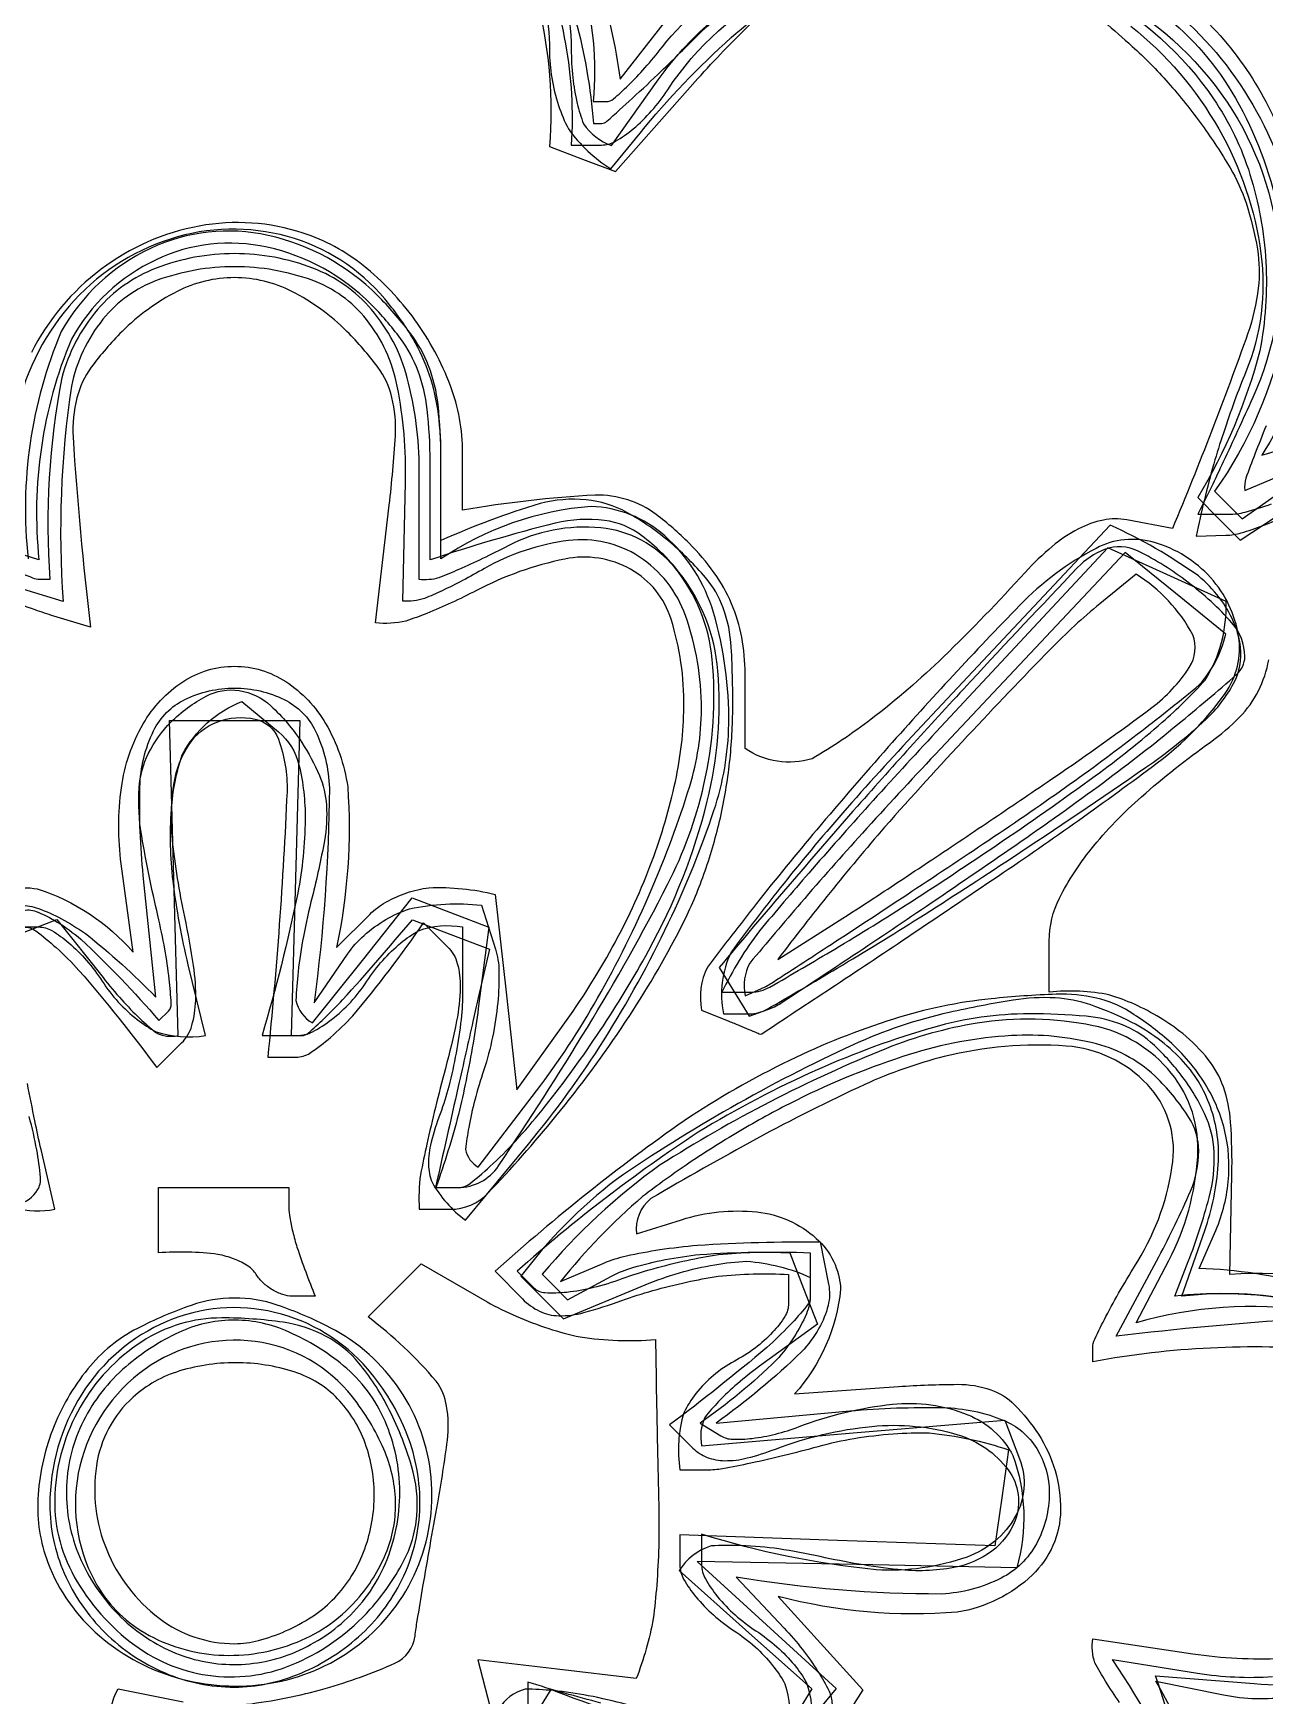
# Model space of a CAD drawing. Extents: x 0 to 564, y 0 to 802.
# Drawn here: x 155.2 to 211.9, y 464.6 to 541.1 of the extents above; entities that cross this region are included whole.
import ezdxf

# ---------------------------------------------------------------- set-up
doc = ezdxf.new("R2010")
doc.units = 0

msp = doc.modelspace()

# ---------------------------------------------------------------- linework, layer by layer
at = {"color": 7}
for points in [[(175.821928, 548.241069, -0.193488), (178.996262, 540.372437, 0.040575), (179.102125, 539.08907, 0.038746), (179.41408, 537.819038, 0.041284), (179.870297, 536.742482, 0.099001), (181.826721, 534.898926), (183.163361, 536.544678), (183.163361, 536.544678, -0.039499), (187.361746, 540.95234, -0.081165), (191.36697, 543.512665, -0.092713)], [(203.198496, 542.740923, -0.018578), (205.818375, 540.545166, -0.028852), (207.462154, 538.878141, -0.023162), (209.035498, 536.909973, -0.023733), (210.322011, 534.948893, -0.053641), (211.054871, 533.33374, -0.039174), (211.576608, 531.206075, -0.070451), (211.615158, 529.412842, -0.051755), (211.14458, 527.333803, -0.013021), (207.669846, 518.340454), (205.564911, 518.742798), (205.564911, 518.742798, 0.098917), (204.49132, 518.733937, 0.068231), (203.342421, 518.325333, 0.055539), (202.136311, 517.519673, 0.033222), (200.892639, 516.322632, -0.015638), (197.128075, 512.435231, -0.029041), (193.805973, 509.567566, -0.032008), (191.084494, 507.745175, -0.226893), (188, 508.213989), (188, 511.652435), (188, 511.652435, 0.046404), (187.842608, 513.344686, 0.05485), (187.37541, 514.881802, 0.053666), (186.574607, 516.307113, 0.041594), (185.423981, 517.666931, 0.03457), (183.904248, 518.989892, 0.085632), (182.596645, 519.664551, 0.081126), (181.09524, 519.881619, 0.028761), (175, 519.190308), (174.996262, 521.845154), (174.996262, 521.845154, 0.089768), (174.435473, 524.918861, 0.06721), (172.801031, 527.95575, 0.067147), (170.417718, 530.453057, 0.089205), (167.663147, 531.946167, 0.126108), (162.879407, 532.271407, 0.116275), (158.36405, 530.284592, 0.114121), (155.151361, 526.451012, 0.118107)], [(178.474475, 542.424789, -0.080267), (179, 535.937256), (180.514313, 535.35614), (182.028625, 534.775024), (185.831635, 539.060486), (185.831635, 539.060486, -0.01977), (188.238114, 541.565438, -0.07996)], [(205.756565, 541.477344, -0.094209), (209.802126, 536.742096, -0.097124), (211.743705, 530.989533, -0.130576), (211.045792, 525.55896, 0.009509), (210.530036, 524.223181, 0.007179), (210.012718, 522.737625, 0.007264), (209.566846, 521.327346, 0.016644), (208.766846, 518), (210.133423, 518.0354), (210.133423, 518.0354, 0.064455), (210.825574, 518.143347, 0.019662), (211.832943, 518.48027, 0.019328), (212.942573, 518.950371, 0.019984)], [(154.795853, 500, -0.161289), (155.352718, 499.815569, -0.023452), (156.288347, 499.048782, -0.024537), (157.34139, 498.001817, -0.018796), (160.923599, 493.52359), (162.063705, 494.663696), (162.063705, 494.663696, 0.126676), (162.532916, 495.458342, 0.064089), (162.711704, 496.614956, 0.043024), (162.614094, 498.222851, 0.015877), (162.210739, 500.460052, -0.026203), (161.643313, 504.02741, -0.067247), (161.718782, 506.633904, -0.104742), (162.408828, 508.402707, -0.157202), (163.688782, 509.434082, -0.145311), (165.451127, 509.571476, -0.257698), (166.52071, 508.642387, -0.09458), (166.916553, 506.228744, -0.014573), (166.025513, 494), (167.324692, 494), (167.324692, 494, 0.147356), (167.97166, 494.194901, 0.031709), (168.915016, 494.909977, 0.030526), (169.942014, 495.911898, 0.025026), (173.204453, 500.195557), (174.308075, 499.091919), (174.308075, 499.091919, -0.131709), (174.753652, 498.319959, -0.070061), (174.888529, 497.217007, -0.045286), (174.719972, 495.672754, -0.01553), (174.205841, 493.479797, 0.005014), (173.74408, 491.681241, 0.006308), (173.354218, 490.00613, 0.005119), (173.05992, 488.596456, 0.048933), (173, 487), (174.433044, 487), (174.433044, 487, 0.205068), (176.159839, 487.739312, 0.019144), (179.29303, 491.286839, 0.024467), (182.48564, 495.608571, 0.028781), (185.057373, 500, 0.030489), (186.051113, 502.278399, 0.028456), (186.786835, 504.713383, 0.028065), (187.249632, 507.250699, 0.027706), (187.427963, 509.834839, 0.017548), (187.362073, 512.886558, 0.072724), (186.993425, 514.687836, 0.091326), (186.169662, 516.096328, 0.037196), (184.593491, 517.671509, 0.051907), (182.556013, 519.086389, 0.102207), (180.680172, 519.665726, 0.089964), (178.569447, 519.488849, 0.033728), (174, 517.786011), (174, 521.816284), (174, 521.816284, 0.03695), (173.849698, 523.847354, 0.050442), (173.39856, 525.625031, 0.05049), (172.601008, 527.275131, 0.037114), (171.411102, 528.923279, 0.151904), (166.936911, 531.789754, 0.145988), (161.548056, 531.673111, 0.13814), (156.887295, 528.57865, 0.131932), (154.425171, 523.45282, 0.022744)], [(218.065692, 482.4492, 0.142118), (210.308228, 484), (210.404114, 488.58786), (210.404114, 488.58786, 0.022541), (210.345449, 491.013814, 0.066607), (210.011265, 492.643398, 0.084701), (209.317234, 493.900978, 0.054236), (208.139221, 495.08786, 0.034407), (207.096559, 495.819693, 0.030114), (205.916958, 496.438305, 0.031314), (204.780044, 496.866473, 0.07453), (202, 497), (202, 499.353973), (202, 499.353973, -0.117474), (202.470772, 501.330056, -0.053151), (203.924799, 503.578926, -0.042501), (206.247779, 505.998154, -0.024813), (209.398376, 508.5, 0.043133), (210.764514, 509.66884, 0.077419), (211.622862, 510.865257, 0.073962), (212.100032, 512.304469, 0.036293)], [(218.768769, 481.520466, 0.120388), (208.892609, 484.27774), (209.607559, 485.888885), (209.607559, 485.888885, 0.079632), (210.236436, 488.26513, 0.085672), (210.066032, 490.656578, 0.083589), (209.09431, 492.899351, 0.071318), (207.396927, 494.842316, 0.03835), (205.681624, 496.102732, 0.083053), (204.173517, 496.724972, 0.065316), (202.322951, 496.90158, 0.016887), (199.327301, 496.694336, 0.051003), (194.823551, 495.759018, 0.036407), (190.037149, 493.850235, 0.033715), (185.189416, 491.076839, 0.029069), (176.5, 484.15567), (177.750656, 482.877167), (177.750656, 482.877167, 0.086925), (178.541917, 482.308704, 0.108561), (179.419886, 482.100079, 0.071253), (180.576898, 482.245753, 0.019868), (182.321655, 482.799347, -0.018074), (183.752624, 483.259046, -0.014936), (185.306726, 483.647312, -0.015197), (186.754846, 483.917653, -0.038561), (190, 484), (190, 482.668976), (190, 482.668976, -0.140753), (189.826361, 482.064376, -0.048383), (189.265625, 481.335918, -0.043484), (188.456637, 480.61024, -0.038234), (187.5, 480, 0.052012), (186.543757, 479.352343, 0.050947), (185.734375, 478.517204, 0.055401), (185.181343, 477.629675, 0.112104), (185, 475), (186.25, 475.005585), (186.25, 475.005585, 0.043134), (186.961297, 475.070244, 0.007751), (188.268599, 475.324879, 0.008313), (189.794543, 475.673323, 0.007431), (191.366501, 476.084747, -0.026959), (193.026442, 476.450615, -0.022621), (194.816433, 476.66246, -0.023222), (196.47217, 476.705736, -0.056459), (200.129837, 475.929321), (199.814926, 473.714661), (199.5, 471.5), (192.25, 471.754456), (185, 472.008942), (185, 470.619476), (185, 470.619476, 0.130251), (185.171443, 469.972516, 0.043067), (185.734375, 469.156994, 0.039472), (186.543326, 468.32132, 0.03569), (187.5, 467.591949, -0.037854), (188.456605, 466.856072, -0.040798), (189.265625, 466.001221, -0.044544), (189.826638, 465.158383, -0.125211), (190, 463)], [(152.704583, 487.84389, 0.204316), (156.233154, 487), (155.59668, 489.75), (155.59668, 489.75), (155.59668, 489.75, -0.006458), (155.309372, 491.06871, -0.002968), (154.967464, 492.793755, -0.00294)], [(165.043868, 464.209677, 0.039311), (168.67481, 464.939125, 0.035434), (171.878564, 466.100162, 0.263052), (172.808655, 467.355042, -0.010132), (172.910522, 468.059196, -0.001179), (173.174017, 469.629116, -0.001417), (173.497104, 471.494701, -0.001158), (173.853027, 473.48877, 0.013387), (174.295403, 476.373326, 0.073664), (174.261417, 477.942242, 0.115883), (173.778129, 479.087057, 0.0566), (170.643646, 482.04364), (171.865204, 483.265198), (173.086761, 484.486755), (176.12442, 482.743378), (176.12442, 482.743378, 0.028839), (177.460263, 482.075932, 0.023283), (178.96208, 481.512115, 0.023868), (180.400992, 481.121843, 0.054335), (183.875702, 481), (183.901962, 479.25), (183.901962, 479.25, 0.00114), (183.918314, 478.30448, 0.000285), (183.949406, 476.761078, 0.000292), (183.987002, 474.995907, 0.000293), (184.026581, 473.234497, -0.012644), (184.022639, 471.47064, -0.012409), (183.929783, 469.698135, -0.01238), (183.771378, 468.149233, -0.045195), (182.99295, 465.402435), (179.346664, 465.828094), (175.700363, 466.253784), (176.256561, 464.126892)], [(158.688489, 463.157308, -0.115763), (159.140625, 464.921875), (162.136459, 464.322723)], [(182.546494, 464.198822, 0.017283), (180.778415, 464.606797, 0.024212), (179.174501, 464.839039, 0.022091), (177.875447, 464.905619, 0.200746), (176.658783, 463.992126)]]:
    msp.add_lwpolyline(points, format="xyb", dxfattribs=at)
at = {"color": 250}
for points in [[(179.204916, 547.688488, -0.10796), (182.242325, 539.03833), (184.289062, 541.640381)], [(206.270065, 544.033524, -0.128164), (211.733551, 538.424988, -0.062445), (213.190411, 534.907079, -0.047244)], [(152.952562, 501.178455, -0.212032), (155.42109, 501.751263, -0.137277), (159.830719, 498.843231), (159.286514, 502.900513), (159.286514, 502.900513, -0.067531), (159.291876, 506.409501, -0.096271), (160.294065, 509.351349, -0.11843), (162.124396, 511.292401, -0.145766), (164.5, 512, -0.145855), (166.860244, 511.296527, -0.11676), (168.694027, 509.363255, -0.095892), (169.709088, 506.450484, -0.069476), (169.197662, 499.05481), (170.72348, 500.580627), (170.72348, 500.580627, -0.068326), (171.463917, 501.142305, -0.047388), (172.425406, 501.569168, -0.047428), (173.448885, 501.807006, -0.068924), (176.5, 501.5), (177, 497), (177.5, 492.5), (179.776794, 495.691986), (179.776794, 495.691986, 0.031201), (182.01289, 499.280881, 0.034143), (183.71043, 503.016129, 0.036345), (184.791847, 506.698507, 0.049837), (185.182327, 510.127319, 0.079154), (184.596276, 514.163857, 0.19142), (182.732512, 516.466621, 0.180502), (179.704078, 516.939677, 0.069742), (175.635696, 515.493835, -0.011703), (174.473479, 514.921903, -0.013904), (173.350037, 514.43882, -0.012746), (172.387023, 514.08423, -0.082011), (170.982529, 514), (171.619247, 519.41748), (171.619247, 519.41748, 0.014396), (171.902465, 522.620095, 0.074639), (171.744005, 524.384117, 0.100244), (171.093706, 525.771155, 0.03681), (169.673431, 527.41748, 0.078507), (167.139583, 529.259907, 0.118627), (164.499195, 529.89447, 0.11858), (161.858419, 529.258428, 0.078405), (159.323471, 527.414429, 0.037689), (157.907373, 525.767019, 0.097992), (157.245096, 524.357819, 0.072513), (157.065914, 522.557507, 0.01432), (157.876236, 513.799072), (156.18811, 514.313721), (156.18811, 514.313721, -0.010892), (155.321265, 514.598798, -0.003402), (154.033724, 515.063416, -0.003395)], [(213.839144, 526.819578, -0.094106), (211.784668, 521.729126), (214.642334, 522.573181)], [(214.869462, 480.514106, 0.067318), (204, 479.982544), (204, 480.62323), (204, 480.62323, -0.11227), (204.090997, 481.02338, -0.007853), (204.608545, 482.060379, -0.010818), (205.278123, 483.285295, -0.007923), (206.071655, 484.615936, 0.108557), (207.68236, 489.208639, 0.223354), (206.51622, 492.745876, 0.187398), (202.780094, 494.515504, 0.079338), (197.162262, 494.028381, 0.04679), (193.50312, 492.74079, 0.016534), (188.53064, 490.246582, 0.008603), (183.664695, 487.491453, 0.26559), (183, 485.865234), (185.072174, 486.522919), (185.072174, 486.522919, -0.10308), (188.540806, 486.877574, -0.158269), (191.277918, 485.663528, -0.199233), (192.395837, 483.325836, -0.159683), (190.277924, 478.5), (195.05632, 478.840942), (195.05632, 478.840942, -0.017082), (197.784742, 478.942134, -0.083205), (199.30559, 478.691833, -0.116684), (200.401918, 478.002254, -0.049284), (201.50029, 476.639893, -0.149238), (202.518044, 473.149904, -0.201282), (201.221935, 470.166126, -0.153124), (197.763803, 468.453403, -0.085562), (189.527847, 469.179199), (191.471893, 467.031067), (193.415924, 464.882935), (192.339554, 463.191467)], [(205.234081, 464.298151, -0.016202), (204.587498, 465.275909, -0.013877), (204.10333, 466.113509, -0.124732), (204, 467.227081), (208.60643, 466.536316), (208.60643, 466.536316, 0.048896), (212.680755, 466.327782, 0.085205)]]:
    msp.add_lwpolyline(points, format="xyb", dxfattribs=at)
at = {"color": 253}
for points in [[(178.529349, 546.304301, -0.090651), (181.023636, 537), (181.394165, 537), (181.394165, 537, 0.184499), (181.635779, 537.092297, 0.00262), (182.806492, 538.150642, 0.006861), (184.153639, 539.415725, 0.004419), (185.681763, 540.917053, -0.085987), (190.591477, 544.376725, -0.098016)], [(207.237747, 542.027588, -0.097004), (210.572423, 538.15484, -0.07708), (212.539007, 532.987038, -0.078476)], [(154.727478, 500.733856, -0.179624), (155.367053, 500.716344, -0.042278), (156.338291, 500.226238, -0.038282), (157.427824, 499.434563, -0.029631), (161.019867, 495.686523), (161.454666, 496.121338), (161.454666, 496.121338, 0.214001), (161.586108, 496.466572, 0.013002), (161.491245, 497.595169, 0.017551), (161.289866, 498.974656, 0.011942), (160.968597, 500.528076, -0.01394), (160.227372, 504.185673, -0.059995), (160.111664, 506.399387, -0.098393), (160.542833, 507.995871, -0.081546), (161.571426, 509.428558, -0.075002), (163.197503, 510.628353, -0.16127), (164.715725, 510.882977, -0.149181), (166.167335, 510.182129, -0.061272), (167.594635, 508.495911, -0.045539), (168.404087, 506.974776, -0.082936), (168.727512, 505.608963, -0.06204), (168.633474, 503.957917, -0.016466), (168.072662, 501.374268, 0.014013), (167.670056, 499.562404, 0.020238), (167.424595, 497.940029, 0.01651), (167.323196, 496.620115, 0.210283), (168.088501, 495.578156), (170.384354, 498.457428), (172.680206, 501.3367), (174.444321, 500.659729), (176.208435, 499.982788), (175.717728, 496.241394), (175.717728, 496.241394, -0.009771), (175.476401, 494.644096, -0.007881), (175.156694, 492.938091, -0.007978), (174.811456, 491.371952, -0.020219), (173.766739, 488), (174.776993, 488), (174.776993, 488, 0.249564), (176.64722, 488.995485, 0.011094), (180.739077, 495.374653, 0.01837), (184.432135, 501.955159, 0.062938), (186.105713, 506.554718, 0.078706), (186.487118, 512.310247, 0.149929), (184.74614, 516.563061, 0.199744), (181.355665, 518.372793, 0.144301), (177.09964, 517.551514, -0.006922), (175.910353, 516.957234, -0.009382), (174.819202, 516.455757, -0.006765), (173.89794, 516.067878, -0.096542), (173, 516), (173, 521.04541), (173, 521.04541, 0.064906), (172.44669, 525.289868, 0.112339), (170.802052, 528.425919, 0.12494), (168.108377, 530.330569, 0.091976), (164.5, 531, 0.091976), (160.891623, 530.330569, 0.12494), (158.197948, 528.425919, 0.112339), (156.55331, 525.289868, 0.064906), (156, 516), (155.53392, 516), (155.53392, 516, -0.095675), (155.222327, 516.060174, -0.00411), (154.184887, 516.486328, -0.006902)], [(212.827661, 527.559929, -0.107935), (209.605133, 520.061523), (210.2379, 519.428772), (210.870667, 518.796021), (213.157837, 520.39801)], [(214.059774, 482.33256, 0.104319), (206.003464, 481.778076), (207.495575, 484.639038), (207.495575, 484.639038, 0.104615), (208.83375, 489.432114, 0.187872), (207.61454, 493.269543, 0.174724), (204.017336, 495.454262, 0.089842), (198.677887, 495.564484, 0.056354), (194.508118, 494.405293, 0.023033), (189.154833, 491.951462, 0.02286), (184.091144, 489.041628, 0.062412), (178.658783, 484.007874), (179.243744, 483.422913), (179.828705, 482.837952), (181.848618, 483.918976), (181.848618, 483.918976, -0.052967), (182.872567, 484.334584, -0.022145), (184.322609, 484.682453, -0.021611), (185.920947, 484.920676, -0.026191), (191, 485), (191, 483.072571), (191, 483.072571, -0.100661), (190.820846, 482.191698, -0.043139), (190.255783, 481.125946, -0.040381), (189.435849, 480.057298, -0.042302), (185.932983, 477.159454), (186.882584, 476.572571), (186.882584, 476.572571, 0.133144), (187.422757, 476.41205, 0.035111), (188.331375, 476.453938, 0.033076), (189.397394, 476.650553, 0.028712), (190.481186, 476.992859, -0.063951), (194.776838, 478.024033, -0.12375), (198.253971, 477.539761, -0.176649), (200.326362, 475.668953, -0.158202), (200.5, 470.5), (193.144669, 470.642639), (185.789337, 470.785309), (188.990936, 467.861115), (192.19252, 464.93689), (190.973816, 463.468445)], [(208.48497, 460.080379, 0.021293), (206.891464, 465.523041), (211.423706, 465.162567), (211.423706, 465.162567, 0.024416), (214.015859, 465.083376, 0.080288)]]:
    msp.add_lwpolyline(points, format="xyb", dxfattribs=at)
at = {"color": 254}
for points in [[(178.369627, 545.129873, -0.120008), (180, 536), (181.384995, 536), (181.384995, 536, 0.132081), (182.032052, 536.173964, 0.042507), (182.853506, 536.748398, 0.038984), (183.698335, 537.572768, 0.034933), (184.439331, 538.547729, -0.13193), (189.73949, 543.275818, -0.121315)], [(204.07726, 543.044669, -0.121958), (209.561066, 538.124939, -0.073746), (211.237214, 534.651705, -0.061731), (211.966873, 530.62114, -0.061501), (211.691364, 526.518989, -0.07196), (208.829803, 519.770203), (209.807999, 518.791992), (210.786194, 517.813843), (213.471939, 519.573608)], [(154.213974, 500), (155.491974, 500), (155.491974, 500, -0.137164), (156.094753, 499.83147, -0.040892), (156.875751, 499.265625, -0.037624), (157.686965, 498.456772, -0.032912), (158.408051, 497.5, 0.03981), (159.14984, 496.54345, 0.041915), (160.02212, 495.734375, 0.04572), (160.889926, 495.174868, 0.120907), (163.158905, 495), (162.372818, 498.25), (162.372818, 498.25, -0.029196), (161.675665, 502.104361, -0.048063), (161.594553, 505.412987, -0.061102), (162.087724, 507.92852, -0.173468), (164.832352, 510.384033), (166.523148, 508.980774), (166.523148, 508.980774, -0.162245), (167.467078, 507.463055, -0.061445), (167.74959, 504.950584, -0.044606), (167.40874, 501.550561, -0.021006), (165.766739, 495), (167.360321, 495), (167.360321, 495, 0.118977), (168.087441, 495.175506, 0.046221), (168.966963, 495.734375, 0.042409), (169.847391, 496.543473, 0.04072), (170.591949, 497.5, -0.035579), (171.320988, 498.456677, -0.039401), (172.15568, 499.265625, -0.042986), (172.96981, 499.828663, -0.130517), (175, 500), (175, 497.065094), (175, 497.065094, -0.028246), (174.925274, 495.743383, -0.017049), (174.695335, 494.190987, -0.017054), (174.360484, 492.659437, -0.028499), (173.962845, 491.402252, 0.028698), (173.547418, 490.087048, 0.066292), (173.427536, 489.059795, 0.090307), (173.589316, 488.246434, 0.103958), (175.123703, 486.5), (178.027206, 490), (178.027206, 490, 0.032705), (181.508474, 494.803578, 0.029225), (184.479595, 500.199692, 0.030367), (186.567112, 505.363701, 0.077235), (187.246277, 509.337372, 0.075747), (186.541865, 514.481483, 0.140456), (184.29845, 518.009556, 0.174285), (180.912447, 519.362847, 0.128797), (174, 516.948608), (174, 521.55127), (174, 521.55127, 0.026813), (173.866067, 524.047009, 0.065908), (173.432455, 525.827744, 0.070153), (172.569806, 527.367945, 0.033705), (171.07692, 529.076904, 0.142675), (166.04368, 531.839409, 0.165571), (160.635801, 531.244095, 0.157404), (156.523131, 527.412341, 0.127814), (155, 516.948608)], [(219.556676, 480.398297, 0.169765), (208.104034, 483), (209.155991, 486.017639), (209.155991, 486.017639, 0.066795), (209.777751, 489.053105, 0.101597), (209.419699, 491.712048, 0.107596), (208.070644, 493.908855, 0.082298), (205.805405, 495.600647, 0.036968), (203.905028, 496.411603, 0.068772), (202.263731, 496.730846, 0.053663), (200.340492, 496.629893, 0.015125), (197.387299, 496.062195, 0.052885), (192.971416, 494.570155, 0.021684), (187.338266, 491.674107, 0.021051), (182.082424, 488.376564, 0.070383), (177.684769, 483.915222), (178.665329, 482.934662), (179.645905, 481.954102), (183.396347, 483.521149), (183.396347, 483.521149, -0.02882), (184.973657, 484.075829, -0.028451), (186.611052, 484.44825, -0.029673), (188.078052, 484.606453, -0.08909), (191, 483.865234), (191, 483.005096), (191, 483.005096, -0.173879), (190.832113, 482.536922, -0.018308), (190.04878, 481.653183, -0.020922), (189.002077, 480.644091, -0.015305), (184.52359, 477.076416), (185.598953, 476.001038), (185.598953, 476.001038, 0.106444), (186.251393, 475.579791, 0.088022), (187.066307, 475.426758, 0.064737), (188.095437, 475.550072, 0.028699), (189.402267, 475.96283, -0.06624), (193.829328, 477.004232, -0.097678), (197.792202, 476.622662, -0.161727), (200.104737, 475.001546, -0.256708), (200.424866, 472.664825, -0.143028), (199.358876, 471.264131, -0.113897), (197.608877, 470.504944, -0.073409), (195.03265, 470.412293, -0.027471), (191.456696, 471.009705, 0.019128), (189.550019, 471.361025, 0.026596), (187.821224, 471.518402, 0.026108), (186.430611, 471.498094, 0.18161), (184.963303, 470.363312), (188.016632, 467.642761), (191.069962, 464.922241), (190.405334, 463.846832)], [(154.525433, 487.232331, 0.196586), (155.434189, 487.893524), (155.434189, 487.893524, 0.163037), (155.56934, 488.469808, 0.021292), (155.396774, 489.736019, 0.022951), (155.048225, 491.266483, 0.017344)], [(181.364115, 464.26864, -0.01466), (178, 465.233276), (178, 463.701813)]]:
    msp.add_lwpolyline(points, format="xyb", dxfattribs=at)
at = {"color": 9}
for points in [[(178.755704, 545.343872, -0.124181), (180, 540.411133, 0.025992), (180.06776, 539.108521, 0.03268), (180.271288, 537.917717, 0.034441), (180.566153, 536.976093, 0.162622), (181.847061, 535.97644), (184.002365, 539.003296), (184.002365, 539.003296, -0.058922), (186.39943, 541.647144, -0.067409)], [(204.113795, 543.243872, -0.123813), (209.918165, 538.357452, -0.130521), (212.528488, 531.528471, -0.13391), (211.369186, 524.376953, -0.000882), (210.665546, 522.837443, -0.001119), (210.010151, 521.418533, -0.000876), (209.455758, 520.230765, -0.009234), (208.833328, 519), (210.263031, 519), (210.263031, 519, 0.067033), (211.020961, 519.102071, 0.016415), (212.226246, 519.475647, 0.016524)], [(154.548096, 499.65683), (156.319794, 500.3367), (158.447464, 497.668335), (158.447464, 497.668335, 0.01412), (159.310753, 496.646256, 0.019547), (160.144859, 495.783821, 0.016451), (160.871831, 495.133102, 0.176089), (161.900986, 495), (161.700485, 502.25), (161.5, 509.5), (164.5, 509.5), (167.5, 509.5), (167.299515, 502.25), (167.099014, 495), (167.597473, 495), (167.597473, 495, 0.182551), (167.889683, 495.110364, 0.010044), (168.623505, 495.783562, 0.014497), (169.475092, 496.645462, 0.010006), (172.68483, 500.33493), (174.456619, 499.655029), (176.228394, 498.975128), (175.720062, 496.737549), (175.720062, 496.737549, 0.000228), (175.474006, 495.652203, 0.000098), (175.14636, 494.202595, 0.000096), (174.797881, 492.658031, 0.000127), (173.75, 488), (174.79097, 488), (174.79097, 488, 0.170469), (175.355003, 488.198055, 0.019106), (176.398565, 489.101562, 0.021457), (177.588404, 490.313758, 0.015841), (178.801834, 491.75, 0.041656), (183.554842, 498.901797, 0.064638), (186.259632, 505.78936, 0.082095), (186.748234, 511.787036, 0.147474), (184.953247, 516.342163, 0.063658), (183.248523, 518.013328, 0.131258), (181.532417, 518.71331, 0.08991), (179.264908, 518.592852, 0.019863), (173.5, 516.897461), (173.5, 521.426025), (173.5, 521.426025, 0.027247), (173.368904, 523.829971, 0.062642), (172.949379, 525.589348, 0.068455), (172.135444, 527.093889, 0.03822), (170.777267, 528.677246, 0.142712), (166.004132, 531.296556, 0.166669), (160.889172, 530.72168, 0.157109), (156.991069, 527.061757, 0.1255), (155.5, 516.904419), (153.5, 517.532959)], [(216.90446, 481.760218, 0.123701), (207.786026, 483), (208.397278, 484.592896), (208.397278, 484.592896, 0.025475), (209.361528, 487.547398, 0.078158), (209.588903, 489.634228, 0.09849), (209.147079, 491.410304, 0.05665), (207.983948, 493.293274, 0.044219), (206.660212, 494.700334, 0.088614), (205.363943, 495.496429, 0.072003), (203.697249, 495.887079, 0.021621), (201.087143, 496, 0.070389), (196.673726, 495.375597, 0.03432), (191.318708, 493.422657, 0.032754), (185.843052, 490.545449, 0.036706), (177.512787, 484.15387), (178.281525, 483.385132), (178.281525, 483.385132, 0.187318), (178.786524, 483.162614, 0.037117), (179.792606, 483.19231, 0.034656), (181.027859, 483.408158, 0.02618), (182.34613, 483.808197, -0.018422), (183.770007, 484.264514, -0.015035), (185.323139, 484.649906, -0.0153), (186.775324, 484.918004, -0.038009), (190.062775, 485), (190.693665, 483.355927), (191.324554, 481.711853), (188.662277, 479.772522), (188.662277, 479.772522, 0.019535), (187.642803, 478.967095, 0.02563), (186.782045, 478.1507, 0.024787), (186.152997, 477.420371, 0.16689), (186, 476.116364), (192.976486, 476.701233), (199.952972, 477.286133), (200.635635, 475.507141), (200.635635, 475.507141, -0.224345), (200.436237, 472.852626, -0.180197), (198.217089, 470.991524, -0.101419), (194.031711, 470.405311, -0.051097), (186, 472.038116), (186, 470.634064), (186, 470.634064, 0.129387), (186.171784, 469.981343, 0.043327), (186.734375, 469.161278, 0.039701), (187.543338, 468.322405, 0.036052), (188.5, 467.591949, -0.036188), (189.456657, 466.861085, -0.039786), (190.265625, 466.021008, -0.043423), (190.82809, 465.19923, -0.129065), (191, 463.134766)], [(184.912476, 462.91566, -0.023761), (179.051895, 464.892975), (178.52919, 464.047241)], [(209.57138, 458.544653, 0.075151), (206.903976, 465.269196), (210.014175, 464.647156), (210.014175, 464.647156, 0.084164), (213.015623, 464.55871, 0.0574)]]:
    msp.add_lwpolyline(points, format="xyb", dxfattribs=at)
at = {"color": 8}
for points in [[(180.472322, 543.581357, -0.095784), (181, 538), (181.606079, 538), (181.606079, 538, 0.178895), (181.94157, 538.124004, 0.015988), (182.6164, 538.740265, 0.019246), (183.390937, 539.554737, 0.013817), (184.194382, 540.52002, -0.10122), (188.214523, 543.923522, -0.08347)], [(204.939072, 544.031128, -0.094596), (209.434469, 540.539467, -0.087255), (212.481796, 535.543549, -0.088982)], [(154.65416, 501, -0.088931), (155.470179, 500.853704, -0.033796), (156.528967, 500.37788, -0.03216), (157.636128, 499.692625, -0.03393), (160.879822, 496.764282), (160.301941, 502.363434), (160.301941, 502.363434, -0.032158), (160.144713, 506.439728, -0.107083), (160.775766, 509.02858, -0.167611), (162.21754, 510.472702, -0.114009), (164.5, 511, -0.114801), (166.786499, 510.468003, -0.167859), (168.228849, 509.01284, -0.105723), (168.86375, 506.392263, -0.031027), (168.160156, 496.5), (169.702057, 498.75), (169.702057, 498.75, -0.06152), (170.463382, 499.611633, -0.04895), (171.469538, 500.339733, -0.05042), (172.556143, 500.83524, -0.081955), (175.865219, 501), (176.50499, 498.984314), (176.50499, 498.984314, -0.073214), (176.670699, 497.965023, -0.027587), (176.61253, 496.517521, -0.026617), (176.374198, 494.924911, -0.029261), (175.972702, 493.417297, 0.014517), (175.557087, 492.023244, 0.021278), (175.28014, 490.774006, 0.017572), (175.136415, 489.757614, 0.226439), (175.7211, 488.945557), (178.399002, 492.456451), (178.399002, 492.456451, 0.034333), (181.207377, 496.715366, 0.026635), (183.678642, 501.689941, 0.026939), (185.44913, 506.481444, 0.074464), (185.990234, 510.027496, 0.085806), (185.258027, 514.333717, 0.165563), (183.117516, 517.047955, 0.176448), (179.877518, 517.791491, 0.099221), (176, 516.5, -0.009007), (174.996589, 515.950146, -0.011406), (174.049326, 515.48027, -0.009551), (173.244469, 515.122235, -0.085997), (172.240082, 515), (172.370041, 520.46875), (172.370041, 520.46875, 0.054786), (171.989552, 524.897539, 0.1193), (170.568588, 527.974403, 0.139147), (168.07137, 529.772918, 0.08713), (164.5, 530.400024, 0.087544), (160.94567, 529.772899, 0.137561), (158.442865, 527.975937, 0.117507), (156.991411, 524.898904, 0.054176), (156.605988, 514.990295), (154.552994, 515.607544)], [(211.975126, 523.065894, 0.00429), (211.464411, 521.771233, 0.001854), (211.042265, 520.661332, 0.090178), (211, 520.102051), (214.714233, 521.653931)], [(213.596414, 481.9357, 0.015161), (205.077866, 481.152557), (207.03894, 484.811462), (207.03894, 484.811462, 0.02129), (208.497285, 487.834854, 0.103268), (208.87561, 489.691162, 0.142094), (208.419989, 491.234569, 0.054066), (207, 493, 0.133935), (204.173095, 494.615238, 0.078105), (200.26075, 494.995651, 0.062067), (195.545225, 494.123243, 0.039145), (190.350067, 492.017059, 0.017077), (187.885704, 490.678572, 0.015175), (185.417349, 489.123951, 0.015417), (183.282072, 487.589097, 0.044425), (179.5, 483.679749), (181.5, 484.526245), (181.5, 484.526245, -0.046205), (182.538491, 484.856663, -0.016156), (184.081079, 485.142773, -0.015885), (185.808382, 485.349847, -0.017889), (191.456268, 485.5), (191.840805, 483.545715), (191.840805, 483.545715, -0.108898), (191.818742, 482.572699, -0.070521), (191.398989, 481.523056, -0.057698), (190.599553, 480.441444, -0.036488), (186.66716, 477.159485), (192.81572, 477.71701), (192.81572, 477.71701, -0.027748), (197.120032, 477.8675, -0.092461), (199.877838, 477.294289, -0.15822), (201.421073, 475.986055, -0.139338), (202, 473.948975, -0.124673), (201.404573, 471.598139, -0.151989), (199.786919, 470.020123, -0.105642), (197.03691, 469.286136, -0.041854), (187.589645, 470.065704), (189.79483, 467.718384), (189.79483, 467.718384, -0.022349), (190.638946, 466.735317, -0.025576), (191.352232, 465.722687, -0.02595), (191.861632, 464.813359, -0.115193), (192, 464.220734, -0.211938)], [(208.422285, 459.530377, 0.059106), (204.907944, 466.270325), (208.82843, 465.643433), (208.82843, 465.643433, 0.056374), (212.271312, 465.485172, 0.057034)]]:
    msp.add_lwpolyline(points, format="xyb", dxfattribs=at)
at = {"color": 254}
for points in [[(200.256668, 503.169708), (200.256668, 503.169708, 0.004783), (206.431539, 507.337998, 0.035356), (209.205162, 509.553642, 0.084699), (210.485903, 511.213792, 0.152486), (210.800049, 512.888184, 0.074335), (210.482946, 514.05394, 0.060774), (209.823051, 515.16642, 0.056546), (208.86144, 516.158593, 0.048628), (204.808426, 518.5), (195.904221, 509.014893), (195.904221, 509.014893, 0.008643), (192.4928, 505.252678, 0.012432), (189.615614, 501.797607, 0.008245), (187.355131, 498.842762, 0.160494), (187, 496), (188.206619, 496), (188.206619, 496, 0.131426), (189.017695, 496.21694, 0.003506), (192.244057, 498.106106, 0.007097), (196.014056, 500.422319, 0.004772)], [(170.353973, 467.45224), (170.353973, 467.45224, 0.098348), (172.296897, 470.132053, 0.102521), (173.031015, 473.31134, 0.098818), (172.448931, 476.615156, 0.084947), (170.629593, 479.644226, 0.15779), (166.346809, 482.254909, 0.160878), (161.384075, 481.834099, 0.152751), (157.466742, 478.488955, 0.141142), (156, 473.396484, 0.103452), (156.659721, 470.242083, 0.09508), (158.538359, 467.507446, 0.094544), (161.306483, 465.651045, 0.100895), (164.5, 465, 0.053427), (166.022148, 465.163112, 0.04583), (167.559624, 465.647312, 0.044411), (169.030273, 466.423179, 0.043324)]]:
    msp.add_lwpolyline(points, format="xyb", close=True, dxfattribs=at)
at = {"color": 7}
for points in [[(199.650345, 502.34549), (199.650345, 502.34549, 0.011678), (206.971194, 507.555307, 0.077778), (210.090061, 510.747997, 0.195143), (210.713424, 513.374578, 0.146826), (209.425369, 516.082458, 0.138886), (206.836604, 517.702692, 0.194161), (204.150126, 517.432243, 0.079135), (200.63385, 514.804243, 0.011724), (194.591003, 508.286194, 0.005733), (191.298818, 504.476576, 0.008616), (188.523607, 501.072453, 0.004302), (186.26169, 498.146758, 0.163825), (186, 496.166656), (187.25, 495.662292), (187.25, 495.662292, -0.001162), (187.739796, 495.463314, -0.001621), (188.176977, 495.282867, -0.000982), (188.544384, 495.128977, -0.021247), (188.650345, 495.078949, 0.273212), (188.768613, 495.084845, 0.000143), (191.943609, 497.180931, 0.001768), (195.479471, 499.534707, 0.00107)], [(165.5, 484), (165.5, 484, 0.111409), (165.123977, 484.38355, 0.050259), (164.493351, 484.706245, 0.046319), (163.729297, 484.925922, 0.046882), (161, 485), (161, 486.5), (161, 488), (164, 488), (167, 488), (167, 487.081787), (167, 487.081787, 0.044251), (167.040803, 486.621654, 0.015326), (167.178305, 485.968658, 0.015089), (167.374627, 485.254751, 0.016969), (168.213974, 483), (167.166, 483), (167.166, 483, -0.081938), (166.719389, 483.073684, -0.053446), (166.244326, 483.293755, -0.052263), (165.814088, 483.617465, -0.067036)], [(170.252762, 466.984192), (170.252762, 466.984192, 0.125113), (172.876095, 470.396992, 0.125259), (173.549685, 474.646725, 0.125579), (172.10977, 478.693153, 0.126118), (168.908813, 481.54715, 0.036877), (166.465841, 482.59021, 0.083486), (164.488571, 482.915852, 0.08282), (162.503661, 482.577947, 0.035856), (160.03363, 481.517395, 0.10384), (157.745179, 479.650895, 0.078617), (156.122831, 476.835415, 0.07866), (155.449463, 473.658189, 0.104167), (155.90686, 470.744965, 0.125229), (158.287528, 467.356687, 0.113679), (162.081594, 465.368088, 0.11222), (166.404468, 465.225919, 0.119537)]]:
    msp.add_lwpolyline(points, format="xyb", close=True, dxfattribs=at)
at = {"color": 9}
for points in [[(200.453171, 503.770142), (200.453171, 503.770142, 0.008448), (204.494929, 506.658128, 0.012788), (207.901867, 509.318054, 0.007492), (210.629614, 511.631703, 0.216378), (211, 512.44751, 0.184508), (210.406332, 514.001529, 0.047131), (208.393997, 515.864143, 0.046837), (206.093746, 517.303023, 0.210994), (204.54686, 517.379639, 0.111771), (203.299246, 516.545959, 0.002554), (198.382864, 511.31065, 0.006163), (193.166103, 505.557707, 0.006623), (186.804077, 498.126038), (187.493683, 497.010223), (188.183289, 495.89444), (189.0448, 496.197205), (189.0448, 496.197205, 0.061056), (189.64905, 496.496526, 0.001033), (192.75139, 498.546661, 0.00263), (196.348967, 500.96212, 0.001745)], [(170.75, 468.593414), (170.75, 468.593414, 0.060016), (172.264765, 470.763774, 0.101684), (172.889273, 472.88142, 0.094412), (172.64856, 475.184061, 0.046239), (171.536987, 477.928467, 0.053207), (170.220166, 479.922837, 0.097843), (168.720324, 481.150299, 0.087234), (166.744595, 481.797945, 0.035699), (163.918213, 482, 0.145716), (160.228633, 480.901416, 0.119051), (157.394657, 477.88982, 0.117861), (156.229797, 473.890112, 0.140979), (157.126465, 470.083771, 0.105927), (159.905512, 466.931343, 0.132832), (163.520575, 465.516369, 0.132844), (167.355802, 466.11634, 0.105956)]]:
    msp.add_lwpolyline(points, format="xyb", close=True, dxfattribs=at)
at = {"color": 253}
for points in [[(199.547592, 503.75), (199.547592, 503.75, 0.008275), (204.111154, 506.956659, 0.022494), (207.197531, 509.422226, 0.029049), (209.174169, 511.366345, 0.149727), (210.136566, 514.980652), (207.413589, 516.221313), (204.690628, 517.462036), (196.795593, 508.980988), (196.795593, 508.980988, 0.003753), (193.699898, 505.605074, 0.004942), (190.930243, 502.477222, 0.003632), (188.658034, 499.820735, 0.046902), (186.929626, 497), (188.262405, 497), (188.262405, 497, 0.130724), (189.136389, 497.232474, 0.004774), (192.127205, 498.982815, 0.008438), (195.637542, 501.163713, 0.005792)], [(169.685547, 468.174316), (169.685547, 468.174316, 0.11062), (171.519911, 470.877217, 0.101136), (172.104362, 474.195709, 0.102632), (171.339185, 477.437357, 0.117518), (169.365143, 479.927429, 0.066675), (166.838263, 481.419404, 0.104928), (164.373318, 481.896317, 0.10554), (161.937337, 481.330378, 0.06806), (159.495911, 479.75, 0.098569), (157.543492, 477.254463, 0.106735), (156.766735, 474.271328, 0.105484), (157.287107, 471.205454, 0.094245), (159.021484, 468.477142, 0.094634), (161.445917, 466.717221, 0.103066), (164.27581, 466.043285, 0.102754), (167.146205, 466.554946, 0.09352)]]:
    msp.add_lwpolyline(points, format="xyb", close=True, dxfattribs=at)
at = {"color": 8}
for points in [[(199.215576, 504), (199.215576, 504, 0.00722), (202.980906, 506.598599, 0.010199), (206.252167, 509.028679, 0.006704), (208.904191, 511.141523, 0.126846), (210.122375, 513.482483), (207.811188, 515.362671), (205.5, 517.24292), (196.75, 507.945953), (196.75, 507.945953, 0.004552), (193.3964, 504.31707, 0.007023), (190.570312, 501.113297, 0.002821), (188.216528, 498.336626, 0.176168), (188, 496.833344), (188.75, 497.166656), (188.75, 497.166656, 0.039415), (189.285968, 497.457401, 0.000651), (192.13364, 499.311455, 0.001684), (195.438016, 501.484896, 0.001117)], [(170.25, 469.153412), (170.25, 469.153412, 0.083082), (171.522205, 471.292815, 0.101774), (171.910028, 473.581676, 0.094829), (171.367515, 475.961891, 0.063416), (169.927414, 478.365143, 0.196027), (165.447197, 480.913326, 0.189999), (160.387989, 479.645554, 0.180539), (157.382516, 475.181116, 0.183696), (158.065369, 469.877838, 0.140039), (160.375745, 467.493591, 0.116392), (163.770508, 466.476395, 0.111748), (167.375245, 467.069931, 0.12128)]]:
    msp.add_lwpolyline(points, format="xyb", close=True, dxfattribs=at)
at = {"color": 250}
for points in [[(202.244965, 506.903381), (202.244965, 506.903381, 0.011191), (206.712796, 510.096874, 0.088263), (208.445259, 511.949947, 0.238935), (208.60599, 513.451644, 0.129624), (206, 516.244873), (204.323593, 514.872437), (204.323593, 514.872437, 0.028029), (202.057601, 512.794764, 0.005495), (198.240931, 508.792706, 0.006138), (194.420191, 504.595039, 0.015993), (189.502899, 498.5), (192.50145, 500.403381), (192.50145, 500.403381, 0.004481), (194.091202, 501.432593, 0.0012), (196.600508, 503.097885, 0.001216), (199.442702, 505.003945, 0.001256)], [(169, 469), (169, 469, 0.098412), (170.377432, 471.060785, 0.089087), (170.925428, 473.566521, 0.090094), (170.565587, 476.081776, 0.103811), (169.345016, 478.171265, 0.125523), (167.406663, 479.456478, 0.07954), (164.72381, 479.936375, 0.078017), (161.970872, 479.555553, 0.11105), (159.828735, 478.345001, 0.17349), (158.1425, 475.196337, 0.135496), (158.614943, 471.318653, 0.132697), (161.026777, 468.175131, 0.164587), (164.5, 467, 0.065559), (165.603108, 467.145262, 0.03911), (166.853123, 467.587498, 0.038504), (168.050824, 468.23435, 0.053359)]]:
    msp.add_lwpolyline(points, format="xyb", close=True, dxfattribs=at)

doc.saveas('drawing.dxf')
